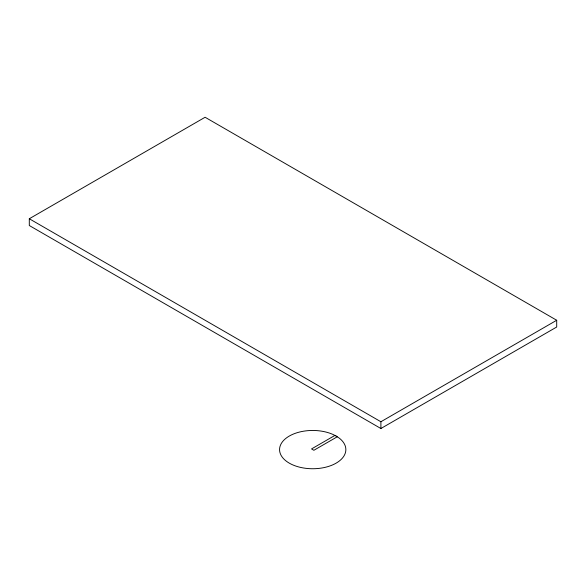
<?xml version="1.0" encoding="UTF-8"?>
<svg xmlns="http://www.w3.org/2000/svg" width="586" height="586" viewBox="0 0 586 586"><rect width="100%" height="100%" fill="white"/><g stroke="black" fill="none" stroke-linecap="round" stroke-linejoin="round"><path stroke-width="0.88" d="M29.3 218.754L205.1 117.259L556.7 320.256L556.7 327.017L380.9 428.52L29.3 225.522L29.3 218.754L380.9 421.752L556.7 320.256M334.906 435.435L311.54 448.927L313.884 450.282L337.25 436.79M380.9 421.752L380.9 428.52M336.152 436.072L332.892 434.416A33.146 19.14 0 0 0 280.35 445.463A33.146 19.14 0 0 0 319.89 468.287A33.146 19.14 0 0 0 339.008 437.954L336.152 436.072"/></g></svg>
